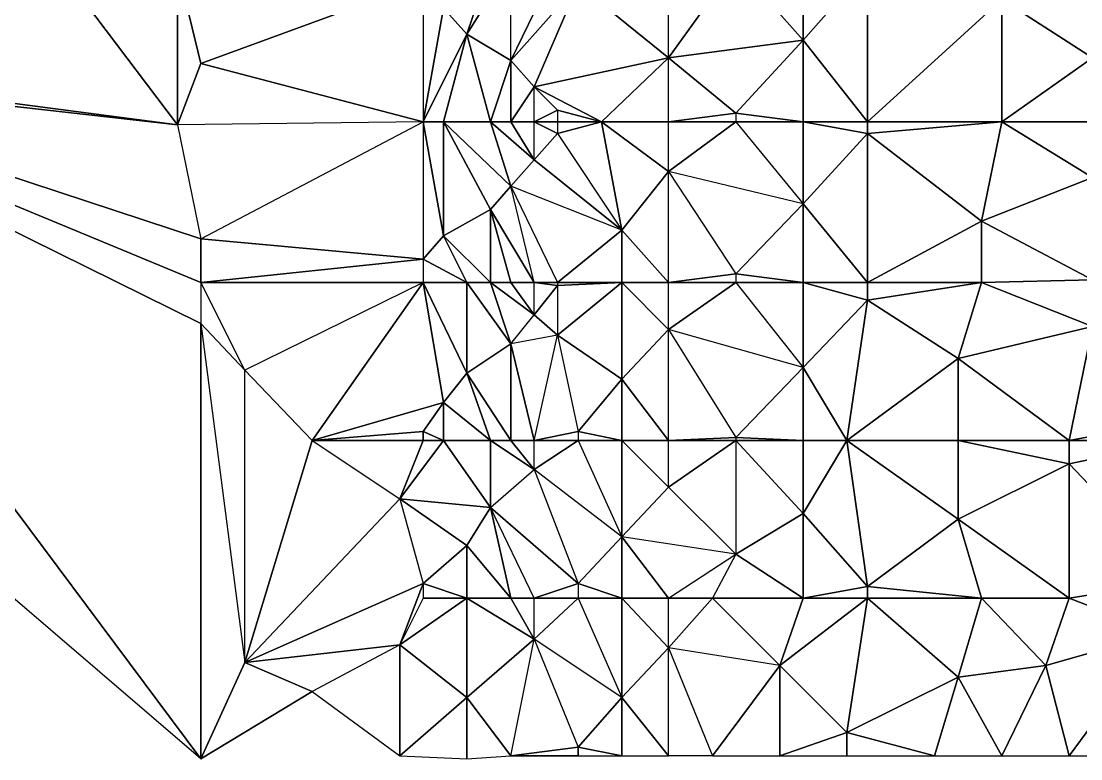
# Model space of a CAD drawing. Header units: metres. Extents: x 121.06818 to 121.07159, y 3.17836 to 3.18313.
# Drawn here: x 121.0703125 to 121.070675, y 3.178362 to 3.1786145 of the extents above; entities that cross this region are included whole.
import ezdxf

# ---------------------------------------------------------------- set-up
doc = ezdxf.new("R2010")
doc.units = ezdxf.units.M

msp = doc.modelspace()

# ---------------------------------------------------------------- linework, layer by layer
at = {"layer": 'DELAUNEY100', "color": 252}
msp.add_3dface([(121.070663, 3.178394, 0.01039), (121.070671, 3.178363, 0.0104), (121.070702, 3.178405, 0.0104)], dxfattribs=at)
at = {"layer": 'DELAUNEY102', "color": 252}
msp.add_3dface([(121.070099, 3.178598, 0.01026), (121.070198, 3.178598, 0.01027), (121.070374, 3.178362, 0.01028)], dxfattribs=at)
at = {"layer": 'DELAUNEY104', "color": 252}
msp.add_3dface([(121.070374, 3.178362, 0.01028), (121.070198, 3.178598, 0.01027), (121.070374, 3.178511, 0.01027)], dxfattribs=at)
at = {"layer": 'DELAUNEY105', "color": 252}
msp.add_3dface([(121.070572, 3.178394, 0.01036), (121.070595, 3.178371, 0.01037), (121.070602, 3.178417, 0.01037)], dxfattribs=at)
at = {"layer": 'DELAUNEY106', "color": 252}
msp.add_3dface([(121.070595, 3.178371, 0.01037), (121.070633, 3.17839, 0.01038), (121.070602, 3.178417, 0.01037)], dxfattribs=at)
at = {"layer": 'DELAUNEY108', "color": 252}
msp.add_3dface([(121.070442, 3.178401, 0.01028), (121.070465, 3.178383, 0.0103), (121.070465, 3.178417, 0.01029)], dxfattribs=at)
at = {"layer": 'DELAUNEY109', "color": 252}
msp.add_3dface([(121.070465, 3.178383, 0.0103), (121.070488, 3.178403, 0.01031), (121.070465, 3.178417, 0.01029)], dxfattribs=at)
at = {"layer": 'DELAUNEY110', "color": 252}
msp.add_3dface([(121.070518, 3.178383, 0.01033), (121.070534, 3.1784, 0.01034), (121.070518, 3.178417, 0.01033)], dxfattribs=at)
at = {"layer": 'DELAUNEY111', "color": 252}
msp.add_3dface([(121.070633, 3.17839, 0.01038), (121.070663, 3.178394, 0.01039), (121.070641, 3.178417, 0.01038)], dxfattribs=at)
at = {"layer": 'DELAUNEY114', "color": 252}
msp.add_3dface([(121.070663, 3.178394, 0.01039), (121.070702, 3.178405, 0.0104), (121.070671, 3.178417, 0.01039)], dxfattribs=at)
at = {"layer": 'DELAUNEY118', "color": 252}
msp.add_3dface([(121.070518, 3.178383, 0.01033), (121.070488, 3.178403, 0.01031), (121.070503, 3.178417, 0.01032)], dxfattribs=at)
at = {"layer": 'DELAUNEY119', "color": 252}
msp.add_3dface([(121.070572, 3.178394, 0.01036), (121.070534, 3.1784, 0.01034), (121.070549, 3.178417, 0.01035)], dxfattribs=at)
at = {"layer": 'DELAUNEY129', "color": 252}
msp.add_3dface([(121.070602, 3.178417, 0.01037), (121.070633, 3.17839, 0.01038), (121.070641, 3.178417, 0.01038)], dxfattribs=at)
at = {"layer": 'DELAUNEY135', "color": 252}
msp.add_3dface([(121.070572, 3.178394, 0.01036), (121.070602, 3.178417, 0.01037), (121.07058, 3.178417, 0.01036)], dxfattribs=at)
at = {"layer": 'DELAUNEY136', "color": 252}
msp.add_3dface([(121.070503, 3.178417, 0.01032), (121.070488, 3.178403, 0.01031), (121.070488, 3.178417, 0.01031)], dxfattribs=at)
at = {"layer": 'DELAUNEY137', "color": 252}
msp.add_3dface([(121.070503, 3.178417, 0.01032), (121.070518, 3.178383, 0.01033), (121.070518, 3.178417, 0.01033)], dxfattribs=at)
at = {"layer": 'DELAUNEY138', "color": 252}
msp.add_3dface([(121.070549, 3.178417, 0.01035), (121.070534, 3.1784, 0.01034), (121.070534, 3.178417, 0.01034)], dxfattribs=at)
at = {"layer": 'DELAUNEY139', "color": 252}
msp.add_3dface([(121.070549, 3.178417, 0.01035), (121.070572, 3.178394, 0.01036), (121.07058, 3.178417, 0.01036)], dxfattribs=at)
at = {"layer": 'DELAUNEY142', "color": 252}
msp.add_3dface([(121.070442, 3.178401, 0.01028), (121.070465, 3.178417, 0.01029), (121.07045, 3.178417, 0.01028)], dxfattribs=at)
at = {"layer": 'DELAUNEY143', "color": 252}
msp.add_3dface([(121.070442, 3.178401, 0.01028), (121.070465, 3.178417, 0.01029), (121.07045, 3.178422, 0.01028)], dxfattribs=at)
at = {"layer": 'DELAUNEY144', "color": 252}
msp.add_3dface([(121.070465, 3.178417, 0.01029), (121.070488, 3.178403, 0.01031), (121.07048, 3.178417, 0.0103)], dxfattribs=at)
at = {"layer": 'DELAUNEY145', "color": 252}
msp.add_3dface([(121.070503, 3.178417, 0.01032), (121.070518, 3.178417, 0.01033), (121.070503, 3.178422, 0.01032)], dxfattribs=at)
at = {"layer": 'DELAUNEY146', "color": 252}
msp.add_3dface([(121.070518, 3.178417, 0.01033), (121.070534, 3.1784, 0.01034), (121.070534, 3.178417, 0.01034)], dxfattribs=at)
at = {"layer": 'DELAUNEY147', "color": 252}
msp.add_3dface([(121.070641, 3.178417, 0.01038), (121.070663, 3.178394, 0.01039), (121.070671, 3.178417, 0.01039)], dxfattribs=at)
at = {"layer": 'DELAUNEY148', "color": 252}
msp.add_3dface([(121.070671, 3.178417, 0.01039), (121.070702, 3.178405, 0.0104), (121.070709, 3.178423, 0.0104)], dxfattribs=at)
at = {"layer": 'DELAUNEY151', "color": 252}
msp.add_3dface([(121.07045, 3.178417, 0.01028), (121.070442, 3.178401, 0.01028), (121.07045, 3.178422, 0.01028)], dxfattribs=at)
at = {"layer": 'DELAUNEY152', "color": 252}
msp.add_3dface([(121.070465, 3.178417, 0.01029), (121.07048, 3.178417, 0.0103), (121.070465, 3.178435, 0.01029)], dxfattribs=at)
at = {"layer": 'DELAUNEY153', "color": 252}
msp.add_3dface([(121.07048, 3.178417, 0.0103), (121.070488, 3.178403, 0.01031), (121.070488, 3.178417, 0.01031)], dxfattribs=at)
at = {"layer": 'DELAUNEY154', "color": 252}
msp.add_3dface([(121.07058, 3.178417, 0.01036), (121.070602, 3.178417, 0.01037), (121.070602, 3.178421, 0.01037)], dxfattribs=at)
at = {"layer": 'DELAUNEY157', "color": 252}
msp.add_3dface([(121.07045, 3.178417, 0.01028), (121.070465, 3.178417, 0.01029), (121.07045, 3.178422, 0.01028)], dxfattribs=at)
at = {"layer": 'DELAUNEY160', "color": 252}
msp.add_3dface([(121.070549, 3.178417, 0.01035), (121.07058, 3.178417, 0.01036), (121.070557, 3.178432, 0.01035)], dxfattribs=at)
at = {"layer": 'DELAUNEY161', "color": 252}
msp.add_3dface([(121.070602, 3.178417, 0.01037), (121.070641, 3.178417, 0.01038), (121.070602, 3.178421, 0.01037)], dxfattribs=at)
at = {"layer": 'DELAUNEY163', "color": 252}
msp.add_3dface([(121.07048, 3.178417, 0.0103), (121.070488, 3.178417, 0.01031), (121.070473, 3.178448, 0.0103)], dxfattribs=at)
at = {"layer": 'DELAUNEY164', "color": 252}
msp.add_3dface([(121.070503, 3.178417, 0.01032), (121.070488, 3.178417, 0.01031), (121.070503, 3.178422, 0.01032)], dxfattribs=at)
at = {"layer": 'DELAUNEY165', "color": 252}
msp.add_3dface([(121.070518, 3.178417, 0.01033), (121.070534, 3.178417, 0.01034), (121.070518, 3.178438, 0.01033)], dxfattribs=at)
at = {"layer": 'DELAUNEY166', "color": 252}
msp.add_3dface([(121.070549, 3.178417, 0.01035), (121.070534, 3.178417, 0.01034), (121.070557, 3.178432, 0.01035)], dxfattribs=at)
at = {"layer": 'DELAUNEY167', "color": 252}
msp.add_3dface([(121.070641, 3.178417, 0.01038), (121.070671, 3.178417, 0.01039), (121.070633, 3.178444, 0.01038)], dxfattribs=at)
at = {"layer": 'DELAUNEY174', "color": 252}
msp.add_3dface([(121.07045, 3.178422, 0.01028), (121.070442, 3.178401, 0.01028), (121.070389, 3.178395, 0.01028)], dxfattribs=at)
at = {"layer": 'DELAUNEY175', "color": 252}
msp.add_3dface([(121.070503, 3.178422, 0.01032), (121.070488, 3.178417, 0.01031), (121.070473, 3.178448, 0.0103)], dxfattribs=at)
at = {"layer": 'DELAUNEY176', "color": 252}
msp.add_3dface([(121.070503, 3.178422, 0.01032), (121.070518, 3.178417, 0.01033), (121.070518, 3.178438, 0.01033)], dxfattribs=at)
at = {"layer": 'DELAUNEY177', "color": 252}
msp.add_3dface([(121.07058, 3.178417, 0.01036), (121.070602, 3.178421, 0.01037), (121.07058, 3.178446, 0.01036)], dxfattribs=at)
at = {"layer": 'DELAUNEY179', "color": 252}
msp.add_3dface([(121.07045, 3.178422, 0.01028), (121.070465, 3.178417, 0.01029), (121.070465, 3.178435, 0.01029)], dxfattribs=at)
at = {"layer": 'DELAUNEY180', "color": 252}
msp.add_3dface([(121.070557, 3.178432, 0.01035), (121.07058, 3.178417, 0.01036), (121.07058, 3.178446, 0.01036)], dxfattribs=at)
at = {"layer": 'DELAUNEY181', "color": 252}
msp.add_3dface([(121.070602, 3.178421, 0.01037), (121.070641, 3.178417, 0.01038), (121.070633, 3.178444, 0.01038)], dxfattribs=at)
at = {"layer": 'DELAUNEY182', "color": 252}
msp.add_3dface([(121.070671, 3.178417, 0.01039), (121.070709, 3.178423, 0.0104), (121.070671, 3.178463, 0.01039)], dxfattribs=at)
at = {"layer": 'DELAUNEY185', "color": 252}
msp.add_3dface([(121.07045, 3.178422, 0.01028), (121.070389, 3.178395, 0.01028), (121.070442, 3.178451, 0.01027)], dxfattribs=at)
at = {"layer": 'DELAUNEY187', "color": 252}
msp.add_3dface([(121.07045, 3.178422, 0.01028), (121.070465, 3.178435, 0.01029), (121.070442, 3.178451, 0.01027)], dxfattribs=at)
at = {"layer": 'DELAUNEY188', "color": 252}
msp.add_3dface([(121.070602, 3.178421, 0.01037), (121.070633, 3.178444, 0.01038), (121.070595, 3.178471, 0.01037)], dxfattribs=at)
at = {"layer": 'DELAUNEY191', "color": 252}
msp.add_3dface([(121.070442, 3.178451, 0.01027), (121.070389, 3.178395, 0.01028), (121.070412, 3.178471, 0.01027)], dxfattribs=at)
at = {"layer": 'DELAUNEY192', "color": 252}
msp.add_3dface([(121.070465, 3.178435, 0.01029), (121.07048, 3.178417, 0.0103), (121.070473, 3.178448, 0.0103)], dxfattribs=at)
at = {"layer": 'DELAUNEY193', "color": 252}
msp.add_3dface([(121.070503, 3.178422, 0.01032), (121.070518, 3.178438, 0.01033), (121.070488, 3.178461, 0.01031)], dxfattribs=at)
at = {"layer": 'DELAUNEY194', "color": 252}
msp.add_3dface([(121.070518, 3.178438, 0.01033), (121.070534, 3.178417, 0.01034), (121.070557, 3.178432, 0.01035)], dxfattribs=at)
at = {"layer": 'DELAUNEY199', "color": 252}
msp.add_3dface([(121.070412, 3.178471, 0.01027), (121.070389, 3.178395, 0.01028), (121.070389, 3.178495, 0.01027)], dxfattribs=at)
at = {"layer": 'DELAUNEY202', "color": 252}
msp.add_3dface([(121.070412, 3.178471, 0.01027), (121.070442, 3.178451, 0.01027), (121.07045, 3.178471, 0.01027)], dxfattribs=at)
at = {"layer": 'DELAUNEY203', "color": 252}
msp.add_3dface([(121.070465, 3.178435, 0.01029), (121.070473, 3.178448, 0.0103), (121.070442, 3.178451, 0.01027)], dxfattribs=at)
at = {"layer": 'DELAUNEY204', "color": 252}
msp.add_3dface([(121.070557, 3.178432, 0.01035), (121.07058, 3.178446, 0.01036), (121.070557, 3.178471, 0.01035)], dxfattribs=at)
at = {"layer": 'DELAUNEY205', "color": 252}
msp.add_3dface([(121.07058, 3.178446, 0.01036), (121.070602, 3.178421, 0.01037), (121.070595, 3.178471, 0.01037)], dxfattribs=at)
at = {"layer": 'DELAUNEY209', "color": 252}
msp.add_3dface([(121.070374, 3.178511, 0.01027), (121.070198, 3.178598, 0.01027), (121.070374, 3.178525, 0.01027)], dxfattribs=at)
at = {"layer": 'DELAUNEY210', "color": 252}
msp.add_3dface([(121.070374, 3.178511, 0.01027), (121.070389, 3.178395, 0.01028), (121.070389, 3.178495, 0.01027)], dxfattribs=at)
at = {"layer": 'DELAUNEY211', "color": 252}
msp.add_3dface([(121.070518, 3.178438, 0.01033), (121.070534, 3.178455, 0.01034), (121.070557, 3.178432, 0.01035)], dxfattribs=at)
at = {"layer": 'DELAUNEY212', "color": 252}
msp.add_3dface([(121.070518, 3.178438, 0.01033), (121.070534, 3.178455, 0.01034), (121.070518, 3.178471, 0.01033)], dxfattribs=at)
at = {"layer": 'DELAUNEY213', "color": 252}
msp.add_3dface([(121.070557, 3.178432, 0.01035), (121.070534, 3.178455, 0.01034), (121.070557, 3.178471, 0.01035)], dxfattribs=at)
at = {"layer": 'DELAUNEY214', "color": 252}
msp.add_3dface([(121.070633, 3.178444, 0.01038), (121.070671, 3.178417, 0.01039), (121.070671, 3.178463, 0.01039)], dxfattribs=at)
at = {"layer": 'DELAUNEY217', "color": 252}
msp.add_3dface([(121.070503, 3.178422, 0.01032), (121.070473, 3.178448, 0.0103), (121.070488, 3.178461, 0.01031)], dxfattribs=at)
at = {"layer": 'DELAUNEY218', "color": 252}
msp.add_3dface([(121.070633, 3.178444, 0.01038), (121.070671, 3.178463, 0.01039), (121.070633, 3.178471, 0.01038)], dxfattribs=at)
at = {"layer": 'DELAUNEY221', "color": 252}
msp.add_3dface([(121.070473, 3.178448, 0.0103), (121.070488, 3.178461, 0.01031), (121.070473, 3.178471, 0.01029)], dxfattribs=at)
at = {"layer": 'DELAUNEY222', "color": 252}
msp.add_3dface([(121.070671, 3.178463, 0.01039), (121.070709, 3.178423, 0.0104), (121.070709, 3.178471, 0.0104)], dxfattribs=at)
at = {"layer": 'DELAUNEY225', "color": 252}
msp.add_3dface([(121.070518, 3.178438, 0.01033), (121.070488, 3.178461, 0.01031), (121.070503, 3.178471, 0.01032)], dxfattribs=at)
at = {"layer": 'DELAUNEY228', "color": 252}
msp.add_3dface([(121.070374, 3.178511, 0.01027), (121.070389, 3.178495, 0.01027), (121.070374, 3.178525, 0.01027)], dxfattribs=at)
at = {"layer": 'DELAUNEY229', "color": 252}
msp.add_3dface([(121.070389, 3.178495, 0.01027), (121.070412, 3.178471, 0.01027), (121.07045, 3.178525, 0.01027)], dxfattribs=at)
at = {"layer": 'DELAUNEY230', "color": 252}
msp.add_3dface([(121.07058, 3.178446, 0.01036), (121.070595, 3.178471, 0.01037), (121.07058, 3.178471, 0.01036)], dxfattribs=at)
at = {"layer": 'DELAUNEY231', "color": 252}
msp.add_3dface([(121.070671, 3.178463, 0.01039), (121.070709, 3.178471, 0.0104), (121.070671, 3.178471, 0.01039)], dxfattribs=at)
at = {"layer": 'DELAUNEY235', "color": 252}
msp.add_3dface([(121.070442, 3.178451, 0.01027), (121.070473, 3.178448, 0.0103), (121.070457, 3.178471, 0.01028)], dxfattribs=at)
at = {"layer": 'DELAUNEY236', "color": 252}
msp.add_3dface([(121.070595, 3.178471, 0.01037), (121.070633, 3.178444, 0.01038), (121.070633, 3.178471, 0.01038)], dxfattribs=at)
at = {"layer": 'DELAUNEY239', "color": 252}
msp.add_3dface([(121.070503, 3.178471, 0.01032), (121.070488, 3.178461, 0.01031), (121.070488, 3.178471, 0.01031)], dxfattribs=at)
at = {"layer": 'DELAUNEY240', "color": 252}
msp.add_3dface([(121.070503, 3.178471, 0.01032), (121.070518, 3.178438, 0.01033), (121.070518, 3.178471, 0.01033)], dxfattribs=at)
at = {"layer": 'DELAUNEY241', "color": 252}
msp.add_3dface([(121.070557, 3.178471, 0.01035), (121.070534, 3.178455, 0.01034), (121.070534, 3.178471, 0.01034)], dxfattribs=at)
at = {"layer": 'DELAUNEY242', "color": 252}
msp.add_3dface([(121.070557, 3.178471, 0.01035), (121.07058, 3.178446, 0.01036), (121.07058, 3.178471, 0.01036)], dxfattribs=at)
at = {"layer": 'DELAUNEY249', "color": 252}
msp.add_3dface([(121.070442, 3.178451, 0.01027), (121.070457, 3.178471, 0.01028), (121.07045, 3.178471, 0.01027)], dxfattribs=at)
at = {"layer": 'DELAUNEY250', "color": 252}
msp.add_3dface([(121.070457, 3.178471, 0.01028), (121.070473, 3.178448, 0.0103), (121.070473, 3.178471, 0.01029)], dxfattribs=at)
at = {"layer": 'DELAUNEY251', "color": 252}
msp.add_3dface([(121.070503, 3.178471, 0.01032), (121.070518, 3.178471, 0.01033), (121.070503, 3.178474, 0.01032)], dxfattribs=at)
at = {"layer": 'DELAUNEY252', "color": 252}
msp.add_3dface([(121.070518, 3.178471, 0.01033), (121.070534, 3.178455, 0.01034), (121.070534, 3.178471, 0.01034)], dxfattribs=at)
at = {"layer": 'DELAUNEY254', "color": 252}
msp.add_3dface([(121.070557, 3.178471, 0.01035), (121.07058, 3.178471, 0.01036), (121.070557, 3.178472, 0.01035)], dxfattribs=at)
at = {"layer": 'DELAUNEY255', "color": 252}
msp.add_3dface([(121.070595, 3.178471, 0.01037), (121.070633, 3.178471, 0.01038), (121.070633, 3.178499, 0.01038)], dxfattribs=at)
at = {"layer": 'DELAUNEY256', "color": 252}
msp.add_3dface([(121.070633, 3.178471, 0.01038), (121.070671, 3.178463, 0.01039), (121.070671, 3.178471, 0.01039)], dxfattribs=at)
at = {"layer": 'DELAUNEY260', "color": 252}
msp.add_3dface([(121.07045, 3.178471, 0.01027), (121.070457, 3.178471, 0.01028), (121.07045, 3.178474, 0.01027)], dxfattribs=at)
at = {"layer": 'DELAUNEY261', "color": 252}
msp.add_3dface([(121.070457, 3.178471, 0.01028), (121.070473, 3.178471, 0.01029), (121.070457, 3.178484, 0.01028)], dxfattribs=at)
at = {"layer": 'DELAUNEY262', "color": 252}
msp.add_3dface([(121.070473, 3.178471, 0.01029), (121.070488, 3.178461, 0.01031), (121.07048, 3.178471, 0.0103)], dxfattribs=at)
at = {"layer": 'DELAUNEY263', "color": 252}
msp.add_3dface([(121.07048, 3.178471, 0.0103), (121.070488, 3.178461, 0.01031), (121.070488, 3.178471, 0.01031)], dxfattribs=at)
at = {"layer": 'DELAUNEY264', "color": 252}
msp.add_3dface([(121.07058, 3.178471, 0.01036), (121.070595, 3.178471, 0.01037), (121.07058, 3.178496, 0.01036)], dxfattribs=at)
at = {"layer": 'DELAUNEY267', "color": 252}
msp.add_3dface([(121.070473, 3.178471, 0.01029), (121.07048, 3.178471, 0.0103), (121.070465, 3.178494, 0.01029)], dxfattribs=at)
at = {"layer": 'DELAUNEY271', "color": 252}
msp.add_3dface([(121.070518, 3.178471, 0.01033), (121.070534, 3.178471, 0.01034), (121.070518, 3.178492, 0.01033)], dxfattribs=at)
at = {"layer": 'DELAUNEY272', "color": 252}
msp.add_3dface([(121.070557, 3.178471, 0.01035), (121.070534, 3.178471, 0.01034), (121.070557, 3.178472, 0.01035)], dxfattribs=at)
at = {"layer": 'DELAUNEY273', "color": 252}
msp.add_3dface([(121.070633, 3.178471, 0.01038), (121.070671, 3.178471, 0.01039), (121.070633, 3.178499, 0.01038)], dxfattribs=at)
at = {"layer": 'DELAUNEY275', "color": 252}
msp.add_3dface([(121.070412, 3.178471, 0.01027), (121.07045, 3.178471, 0.01027), (121.07045, 3.178474, 0.01027)], dxfattribs=at)
at = {"layer": 'DELAUNEY276', "color": 252}
msp.add_3dface([(121.07048, 3.178471, 0.0103), (121.070488, 3.178471, 0.01031), (121.07048, 3.178504, 0.0103)], dxfattribs=at)
at = {"layer": 'DELAUNEY277', "color": 252}
msp.add_3dface([(121.070503, 3.178471, 0.01032), (121.070488, 3.178471, 0.01031), (121.070503, 3.178474, 0.01032)], dxfattribs=at)
at = {"layer": 'DELAUNEY278', "color": 252}
msp.add_3dface([(121.070671, 3.178471, 0.01039), (121.070709, 3.178471, 0.0104), (121.070709, 3.178478, 0.0104)], dxfattribs=at)
at = {"layer": 'DELAUNEY283', "color": 252}
msp.add_3dface([(121.070557, 3.178472, 0.01035), (121.070534, 3.178471, 0.01034), (121.070534, 3.178509, 0.01034)], dxfattribs=at)
at = {"layer": 'DELAUNEY285', "color": 252}
msp.add_3dface([(121.070412, 3.178471, 0.01027), (121.07045, 3.178474, 0.01027), (121.070457, 3.178484, 0.01028)], dxfattribs=at)
at = {"layer": 'DELAUNEY286', "color": 252}
msp.add_3dface([(121.07045, 3.178474, 0.01027), (121.070457, 3.178471, 0.01028), (121.070457, 3.178484, 0.01028)], dxfattribs=at)
at = {"layer": 'DELAUNEY287', "color": 252}
msp.add_3dface([(121.070503, 3.178474, 0.01032), (121.070488, 3.178471, 0.01031), (121.070496, 3.178507, 0.01032)], dxfattribs=at)
at = {"layer": 'DELAUNEY288', "color": 252}
msp.add_3dface([(121.070503, 3.178474, 0.01032), (121.070518, 3.178471, 0.01033), (121.070518, 3.178492, 0.01033)], dxfattribs=at)
at = {"layer": 'DELAUNEY289', "color": 252}
msp.add_3dface([(121.070557, 3.178472, 0.01035), (121.07058, 3.178471, 0.01036), (121.07058, 3.178496, 0.01036)], dxfattribs=at)
at = {"layer": 'DELAUNEY293', "color": 252}
msp.add_3dface([(121.070671, 3.178471, 0.01039), (121.070709, 3.178478, 0.0104), (121.070679, 3.17851, 0.01039)], dxfattribs=at)
at = {"layer": 'DELAUNEY296', "color": 252}
msp.add_3dface([(121.070457, 3.178484, 0.01028), (121.070473, 3.178471, 0.01029), (121.070465, 3.178494, 0.01029)], dxfattribs=at)
at = {"layer": 'DELAUNEY297', "color": 252}
msp.add_3dface([(121.070503, 3.178474, 0.01032), (121.070518, 3.178492, 0.01033), (121.070496, 3.178507, 0.01032)], dxfattribs=at)
at = {"layer": 'DELAUNEY300', "color": 252}
msp.add_3dface([(121.070457, 3.178484, 0.01028), (121.070465, 3.178494, 0.01029), (121.07045, 3.178525, 0.01027)], dxfattribs=at)
at = {"layer": 'DELAUNEY301', "color": 252}
msp.add_3dface([(121.070518, 3.178492, 0.01033), (121.070534, 3.178471, 0.01034), (121.070534, 3.178509, 0.01034)], dxfattribs=at)
at = {"layer": 'DELAUNEY302', "color": 252}
msp.add_3dface([(121.070557, 3.178472, 0.01035), (121.07058, 3.178496, 0.01036), (121.070534, 3.178509, 0.01034)], dxfattribs=at)
at = {"layer": 'DELAUNEY305', "color": 252}
msp.add_3dface([(121.070465, 3.178494, 0.01029), (121.07048, 3.178471, 0.0103), (121.07048, 3.178504, 0.0103)], dxfattribs=at)
at = {"layer": 'DELAUNEY306', "color": 252}
msp.add_3dface([(121.07058, 3.178496, 0.01036), (121.070595, 3.178471, 0.01037), (121.070602, 3.178519, 0.01037)], dxfattribs=at)
at = {"layer": 'DELAUNEY307', "color": 252}
msp.add_3dface([(121.070595, 3.178471, 0.01037), (121.070633, 3.178499, 0.01038), (121.070602, 3.178519, 0.01037)], dxfattribs=at)
at = {"layer": 'DELAUNEY309', "color": 252}
msp.add_3dface([(121.07048, 3.178504, 0.0103), (121.070488, 3.178471, 0.01031), (121.070496, 3.178507, 0.01032)], dxfattribs=at)
at = {"layer": 'DELAUNEY310', "color": 252}
msp.add_3dface([(121.070633, 3.178499, 0.01038), (121.070671, 3.178471, 0.01039), (121.070679, 3.17851, 0.01039)], dxfattribs=at)
at = {"layer": 'DELAUNEY312', "color": 252}
msp.add_3dface([(121.070465, 3.178494, 0.01029), (121.07048, 3.178504, 0.0103), (121.070465, 3.178525, 0.01028)], dxfattribs=at)
at = {"layer": 'DELAUNEY313', "color": 252}
msp.add_3dface([(121.070496, 3.178507, 0.01032), (121.07048, 3.178504, 0.0103), (121.070488, 3.178514, 0.01031)], dxfattribs=at)
at = {"layer": 'DELAUNEY314', "color": 252}
msp.add_3dface([(121.070518, 3.178492, 0.01033), (121.070534, 3.178509, 0.01034), (121.070518, 3.178525, 0.01033)], dxfattribs=at)
at = {"layer": 'DELAUNEY318', "color": 252}
msp.add_3dface([(121.070496, 3.178507, 0.01032), (121.070518, 3.178492, 0.01033), (121.070518, 3.178525, 0.01033)], dxfattribs=at)
at = {"layer": 'DELAUNEY331', "color": 252}
msp.add_3dface([(121.07058, 3.178496, 0.01036), (121.070602, 3.178519, 0.01037), (121.07058, 3.178525, 0.01036)], dxfattribs=at)
at = {"layer": 'DELAUNEY332', "color": 252}
msp.add_3dface([(121.070602, 3.178519, 0.01037), (121.070633, 3.178499, 0.01038), (121.070641, 3.178525, 0.01038)], dxfattribs=at)
at = {"layer": 'DELAUNEY333', "color": 252}
msp.add_3dface([(121.070633, 3.178499, 0.01038), (121.070679, 3.17851, 0.01039), (121.070641, 3.178525, 0.01038)], dxfattribs=at)
at = {"layer": 'DELAUNEY339', "color": 252}
msp.add_3dface([(121.070412, 3.178471, 0.01027), (121.070457, 3.178484, 0.01028), (121.07045, 3.178525, 0.01027)], dxfattribs=at)
at = {"layer": 'DELAUNEY341', "color": 252}
msp.add_3dface([(121.07058, 3.178496, 0.01036), (121.070534, 3.178509, 0.01034), (121.070557, 3.178525, 0.01035)], dxfattribs=at)
at = {"layer": 'DELAUNEY342', "color": 252}
msp.add_3dface([(121.070557, 3.178525, 0.01035), (121.070534, 3.178509, 0.01034), (121.070534, 3.178525, 0.01034)], dxfattribs=at)
at = {"layer": 'DELAUNEY343', "color": 252}
msp.add_3dface([(121.070557, 3.178525, 0.01035), (121.07058, 3.178496, 0.01036), (121.07058, 3.178525, 0.01036)], dxfattribs=at)
at = {"layer": 'DELAUNEY345', "color": 252}
msp.add_3dface([(121.07045, 3.178525, 0.01027), (121.070389, 3.178495, 0.01027), (121.070374, 3.178525, 0.01027)], dxfattribs=at)
at = {"layer": 'DELAUNEY346', "color": 252}
msp.add_3dface([(121.07045, 3.178525, 0.01027), (121.070465, 3.178494, 0.01029), (121.070465, 3.178525, 0.01028)], dxfattribs=at)
at = {"layer": 'DELAUNEY350', "color": 252}
msp.add_3dface([(121.07048, 3.178504, 0.0103), (121.070488, 3.178514, 0.01031), (121.070473, 3.178525, 0.01029)], dxfattribs=at)
at = {"layer": 'DELAUNEY351', "color": 252}
msp.add_3dface([(121.070496, 3.178507, 0.01032), (121.070488, 3.178514, 0.01031), (121.070496, 3.178524, 0.01032)], dxfattribs=at)
at = {"layer": 'DELAUNEY355', "color": 252}
msp.add_3dface([(121.070496, 3.178507, 0.01032), (121.070518, 3.178525, 0.01033), (121.070496, 3.178524, 0.01032)], dxfattribs=at)
at = {"layer": 'DELAUNEY356', "color": 252}
msp.add_3dface([(121.070518, 3.178525, 0.01033), (121.070534, 3.178509, 0.01034), (121.070534, 3.178525, 0.01034)], dxfattribs=at)
at = {"layer": 'DELAUNEY357', "color": 252}
msp.add_3dface([(121.070641, 3.178525, 0.01038), (121.070679, 3.17851, 0.01039), (121.070679, 3.178526, 0.01039)], dxfattribs=at)
at = {"layer": 'DELAUNEY36', "color": 252}
msp.add_3dface([(121.070374, 3.178362, 0.01028), (121.070099, 3.178598, 0.01026), (121.070198, 3.178598, 0.01027)], dxfattribs=at)
at = {"layer": 'DELAUNEY362', "color": 252}
msp.add_3dface([(121.07045, 3.178525, 0.01027), (121.070465, 3.178525, 0.01028), (121.07045, 3.178533, 0.01027)], dxfattribs=at)
at = {"layer": 'DELAUNEY363', "color": 252}
msp.add_3dface([(121.070465, 3.178525, 0.01028), (121.07048, 3.178504, 0.0103), (121.070473, 3.178525, 0.01029)], dxfattribs=at)
at = {"layer": 'DELAUNEY364', "color": 252}
msp.add_3dface([(121.070557, 3.178525, 0.01035), (121.07058, 3.178525, 0.01036), (121.070557, 3.178528, 0.01035)], dxfattribs=at)
at = {"layer": 'DELAUNEY369', "color": 252}
msp.add_3dface([(121.070465, 3.178525, 0.01028), (121.070473, 3.178525, 0.01029), (121.070457, 3.178541, 0.01028)], dxfattribs=at)
at = {"layer": 'DELAUNEY37', "color": 252}
msp.add_3dface([(121.070412, 3.178385, 0.01028), (121.070374, 3.178362, 0.01028), (121.070389, 3.178395, 0.01028)], dxfattribs=at)
at = {"layer": 'DELAUNEY370', "color": 252}
msp.add_3dface([(121.07058, 3.178525, 0.01036), (121.070602, 3.178519, 0.01037), (121.070602, 3.178525, 0.01037)], dxfattribs=at)
at = {"layer": 'DELAUNEY371', "color": 252}
msp.add_3dface([(121.070473, 3.178525, 0.01029), (121.070488, 3.178514, 0.01031), (121.07048, 3.178525, 0.0103)], dxfattribs=at)
at = {"layer": 'DELAUNEY372', "color": 252}
msp.add_3dface([(121.070473, 3.178525, 0.01029), (121.07048, 3.178525, 0.0103), (121.070473, 3.17855, 0.01029)], dxfattribs=at)
at = {"layer": 'DELAUNEY373', "color": 252}
msp.add_3dface([(121.07048, 3.178525, 0.0103), (121.070488, 3.178514, 0.01031), (121.070488, 3.178525, 0.01031)], dxfattribs=at)
at = {"layer": 'DELAUNEY374', "color": 252}
msp.add_3dface([(121.070496, 3.178524, 0.01032), (121.070488, 3.178514, 0.01031), (121.070488, 3.178525, 0.01031)], dxfattribs=at)
at = {"layer": 'DELAUNEY375', "color": 252}
msp.add_3dface([(121.070602, 3.178519, 0.01037), (121.070641, 3.178525, 0.01038), (121.070602, 3.178525, 0.01037)], dxfattribs=at)
at = {"layer": 'DELAUNEY378', "color": 252}
msp.add_3dface([(121.070496, 3.178524, 0.01032), (121.070518, 3.178525, 0.01033), (121.070496, 3.178525, 0.01032)], dxfattribs=at)
at = {"layer": 'DELAUNEY379', "color": 252}
msp.add_3dface([(121.070518, 3.178525, 0.01033), (121.070534, 3.178525, 0.01034), (121.070518, 3.178543, 0.01033)], dxfattribs=at)
at = {"layer": 'DELAUNEY38', "color": 252}
msp.add_3dface([(121.070412, 3.178385, 0.01028), (121.070442, 3.178363, 0.01029), (121.070442, 3.178401, 0.01028)], dxfattribs=at)
at = {"layer": 'DELAUNEY380', "color": 252}
msp.add_3dface([(121.070641, 3.178525, 0.01038), (121.070679, 3.178526, 0.01039), (121.070641, 3.178546, 0.01038)], dxfattribs=at)
at = {"layer": 'DELAUNEY385', "color": 252}
msp.add_3dface([(121.070374, 3.178525, 0.01027), (121.070198, 3.178598, 0.01027), (121.070374, 3.17854, 0.01027)], dxfattribs=at)
at = {"layer": 'DELAUNEY386', "color": 252}
msp.add_3dface([(121.07048, 3.178525, 0.0103), (121.070488, 3.178525, 0.01031), (121.070473, 3.17855, 0.01029)], dxfattribs=at)
at = {"layer": 'DELAUNEY387', "color": 252}
msp.add_3dface([(121.070496, 3.178524, 0.01032), (121.070488, 3.178525, 0.01031), (121.070496, 3.178525, 0.01032)], dxfattribs=at)
at = {"layer": 'DELAUNEY388', "color": 252}
msp.add_3dface([(121.070557, 3.178525, 0.01035), (121.070534, 3.178525, 0.01034), (121.070557, 3.178528, 0.01035)], dxfattribs=at)
at = {"layer": 'DELAUNEY39', "color": 252}
msp.add_3dface([(121.070442, 3.178363, 0.01029), (121.070465, 3.178362, 0.0103), (121.070465, 3.178383, 0.0103)], dxfattribs=at)
at = {"layer": 'DELAUNEY393', "color": 252}
msp.add_3dface([(121.070496, 3.178525, 0.01032), (121.070488, 3.178525, 0.01031), (121.07048, 3.178558, 0.0103)], dxfattribs=at)
at = {"layer": 'DELAUNEY394', "color": 252}
msp.add_3dface([(121.07058, 3.178525, 0.01036), (121.070602, 3.178525, 0.01037), (121.07058, 3.178552, 0.01036)], dxfattribs=at)
at = {"layer": 'DELAUNEY40', "color": 252}
msp.add_3dface([(121.070465, 3.178362, 0.0103), (121.07048, 3.178363, 0.01031), (121.070465, 3.178383, 0.0103)], dxfattribs=at)
at = {"layer": 'DELAUNEY400', "color": 252}
msp.add_3dface([(121.07045, 3.178525, 0.01027), (121.070374, 3.178525, 0.01027), (121.07045, 3.178533, 0.01027)], dxfattribs=at)
at = {"layer": 'DELAUNEY401', "color": 252}
msp.add_3dface([(121.070557, 3.178528, 0.01035), (121.070534, 3.178525, 0.01034), (121.070534, 3.178563, 0.01034)], dxfattribs=at)
at = {"layer": 'DELAUNEY402', "color": 252}
msp.add_3dface([(121.070602, 3.178525, 0.01037), (121.070641, 3.178525, 0.01038), (121.070641, 3.178546, 0.01038)], dxfattribs=at)
at = {"layer": 'DELAUNEY406', "color": 252}
msp.add_3dface([(121.07045, 3.178533, 0.01027), (121.070374, 3.178525, 0.01027), (121.070374, 3.17854, 0.01027)], dxfattribs=at)
at = {"layer": 'DELAUNEY407', "color": 252}
msp.add_3dface([(121.070496, 3.178525, 0.01032), (121.070518, 3.178525, 0.01033), (121.070518, 3.178543, 0.01033)], dxfattribs=at)
at = {"layer": 'DELAUNEY408', "color": 252}
msp.add_3dface([(121.070557, 3.178528, 0.01035), (121.07058, 3.178525, 0.01036), (121.07058, 3.178552, 0.01036)], dxfattribs=at)
at = {"layer": 'DELAUNEY41', "color": 252}
msp.add_3dface([(121.070503, 3.178363, 0.01032), (121.07048, 3.178363, 0.01031), (121.070503, 3.178366, 0.01032)], dxfattribs=at)
at = {"layer": 'DELAUNEY412', "color": 252}
msp.add_3dface([(121.07045, 3.178533, 0.01027), (121.070465, 3.178525, 0.01028), (121.070457, 3.178541, 0.01028)], dxfattribs=at)
at = {"layer": 'DELAUNEY414', "color": 252}
msp.add_3dface([(121.070374, 3.17854, 0.01027), (121.070198, 3.178598, 0.01027), (121.070366, 3.178579, 0.01027)], dxfattribs=at)
at = {"layer": 'DELAUNEY415', "color": 252}
msp.add_3dface([(121.07045, 3.178533, 0.01027), (121.070457, 3.178541, 0.01028), (121.07045, 3.17858, 0.01027)], dxfattribs=at)
at = {"layer": 'DELAUNEY42', "color": 252}
msp.add_3dface([(121.070503, 3.178366, 0.01032), (121.07048, 3.178363, 0.01031), (121.070503, 3.178363, 0.01032)], dxfattribs=at)
at = {"layer": 'DELAUNEY421', "color": 252}
msp.add_3dface([(121.07045, 3.178533, 0.01027), (121.070374, 3.17854, 0.01027), (121.07045, 3.17858, 0.01027)], dxfattribs=at)
at = {"layer": 'DELAUNEY422', "color": 252}
msp.add_3dface([(121.070496, 3.178525, 0.01032), (121.070518, 3.178543, 0.01033), (121.07048, 3.178558, 0.0103)], dxfattribs=at)
at = {"layer": 'DELAUNEY423', "color": 252}
msp.add_3dface([(121.070518, 3.178543, 0.01033), (121.070534, 3.178525, 0.01034), (121.070534, 3.178563, 0.01034)], dxfattribs=at)
at = {"layer": 'DELAUNEY424', "color": 252}
msp.add_3dface([(121.070602, 3.178525, 0.01037), (121.070641, 3.178546, 0.01038), (121.070602, 3.178576, 0.01037)], dxfattribs=at)
at = {"layer": 'DELAUNEY426', "color": 252}
msp.add_3dface([(121.070457, 3.178541, 0.01028), (121.070473, 3.178525, 0.01029), (121.070473, 3.17855, 0.01029)], dxfattribs=at)
at = {"layer": 'DELAUNEY427', "color": 252}
msp.add_3dface([(121.070457, 3.178541, 0.01028), (121.070473, 3.17855, 0.01029), (121.070457, 3.17858, 0.01028)], dxfattribs=at)
at = {"layer": 'DELAUNEY428', "color": 252}
msp.add_3dface([(121.070557, 3.178528, 0.01035), (121.07058, 3.178552, 0.01036), (121.070534, 3.178563, 0.01034)], dxfattribs=at)
at = {"layer": 'DELAUNEY429', "color": 252}
msp.add_3dface([(121.070641, 3.178546, 0.01038), (121.070679, 3.178526, 0.01039), (121.070679, 3.178561, 0.01039)], dxfattribs=at)
at = {"layer": 'DELAUNEY43', "color": 252}
msp.add_3dface([(121.070503, 3.178366, 0.01032), (121.07048, 3.178363, 0.01031), (121.070488, 3.178403, 0.01031)], dxfattribs=at)
at = {"layer": 'DELAUNEY432', "color": 252}
msp.add_3dface([(121.070473, 3.17855, 0.01029), (121.070488, 3.178525, 0.01031), (121.07048, 3.178558, 0.0103)], dxfattribs=at)
at = {"layer": 'DELAUNEY433', "color": 252}
msp.add_3dface([(121.07058, 3.178552, 0.01036), (121.070602, 3.178525, 0.01037), (121.070602, 3.178576, 0.01037)], dxfattribs=at)
at = {"layer": 'DELAUNEY435', "color": 252}
msp.add_3dface([(121.070366, 3.178579, 0.01027), (121.070198, 3.178598, 0.01027), (121.070198, 3.178601, 0.01027)], dxfattribs=at)
at = {"layer": 'DELAUNEY436', "color": 252}
msp.add_3dface([(121.070366, 3.178579, 0.01027), (121.070374, 3.17854, 0.01027), (121.07045, 3.17858, 0.01027)], dxfattribs=at)
at = {"layer": 'DELAUNEY437', "color": 252}
msp.add_3dface([(121.070473, 3.17855, 0.01029), (121.07048, 3.178558, 0.0103), (121.070457, 3.17858, 0.01028)], dxfattribs=at)
at = {"layer": 'DELAUNEY439', "color": 252}
msp.add_3dface([(121.070518, 3.178543, 0.01033), (121.070534, 3.178563, 0.01034), (121.070511, 3.17858, 0.01033)], dxfattribs=at)
at = {"layer": 'DELAUNEY44', "color": 252}
msp.add_3dface([(121.070503, 3.178366, 0.01032), (121.070503, 3.178363, 0.01032), (121.070518, 3.178363, 0.01033)], dxfattribs=at)
at = {"layer": 'DELAUNEY440', "color": 252}
msp.add_3dface([(121.070641, 3.178546, 0.01038), (121.070679, 3.178561, 0.01039), (121.070648, 3.17858, 0.01038)], dxfattribs=at)
at = {"layer": 'DELAUNEY45', "color": 252}
msp.add_3dface([(121.070518, 3.178363, 0.01033), (121.070534, 3.178363, 0.01034), (121.070518, 3.178383, 0.01033)], dxfattribs=at)
at = {"layer": 'DELAUNEY450', "color": 252}
msp.add_3dface([(121.070518, 3.178543, 0.01033), (121.07048, 3.178558, 0.0103), (121.070488, 3.178567, 0.01031)], dxfattribs=at)
at = {"layer": 'DELAUNEY452', "color": 252}
msp.add_3dface([(121.07048, 3.178558, 0.0103), (121.070488, 3.178567, 0.01031), (121.070473, 3.17858, 0.01029)], dxfattribs=at)
at = {"layer": 'DELAUNEY453', "color": 252}
msp.add_3dface([(121.070518, 3.178543, 0.01033), (121.070488, 3.178567, 0.01031), (121.070496, 3.178576, 0.01032)], dxfattribs=at)
at = {"layer": 'DELAUNEY454', "color": 252}
msp.add_3dface([(121.07058, 3.178552, 0.01036), (121.070602, 3.178576, 0.01037), (121.07058, 3.17858, 0.01036)], dxfattribs=at)
at = {"layer": 'DELAUNEY455', "color": 252}
msp.add_3dface([(121.070602, 3.178576, 0.01037), (121.070641, 3.178546, 0.01038), (121.070648, 3.17858, 0.01038)], dxfattribs=at)
at = {"layer": 'DELAUNEY46', "color": 252}
msp.add_3dface([(121.070549, 3.178363, 0.01035), (121.070534, 3.178363, 0.01034), (121.070534, 3.1784, 0.01034)], dxfattribs=at)
at = {"layer": 'DELAUNEY461', "color": 252}
msp.add_3dface([(121.07058, 3.178552, 0.01036), (121.070534, 3.178563, 0.01034), (121.070557, 3.17858, 0.01035)], dxfattribs=at)
at = {"layer": 'DELAUNEY468', "color": 252}
msp.add_3dface([(121.07045, 3.17858, 0.01027), (121.070457, 3.178541, 0.01028), (121.070457, 3.17858, 0.01028)], dxfattribs=at)
at = {"layer": 'DELAUNEY469', "color": 252}
msp.add_3dface([(121.070557, 3.17858, 0.01035), (121.070534, 3.178563, 0.01034), (121.070534, 3.17858, 0.01034)], dxfattribs=at)
at = {"layer": 'DELAUNEY47', "color": 252}
msp.add_3dface([(121.070549, 3.178363, 0.01035), (121.070572, 3.178363, 0.01036), (121.070572, 3.178394, 0.01036)], dxfattribs=at)
at = {"layer": 'DELAUNEY470', "color": 252}
msp.add_3dface([(121.070557, 3.17858, 0.01035), (121.07058, 3.178552, 0.01036), (121.07058, 3.17858, 0.01036)], dxfattribs=at)
at = {"layer": 'DELAUNEY473', "color": 252}
msp.add_3dface([(121.070496, 3.178576, 0.01032), (121.070488, 3.178567, 0.01031), (121.070488, 3.17858, 0.01031)], dxfattribs=at)
at = {"layer": 'DELAUNEY474', "color": 252}
msp.add_3dface([(121.070496, 3.178576, 0.01032), (121.070518, 3.178543, 0.01033), (121.070511, 3.17858, 0.01033)], dxfattribs=at)
at = {"layer": 'DELAUNEY478', "color": 252}
msp.add_3dface([(121.07045, 3.17858, 0.01027), (121.070457, 3.17858, 0.01028), (121.070465, 3.17861, 0.01029)], dxfattribs=at)
at = {"layer": 'DELAUNEY479', "color": 252}
msp.add_3dface([(121.070496, 3.178576, 0.01032), (121.070511, 3.17858, 0.01033), (121.070496, 3.17858, 0.01032)], dxfattribs=at)
at = {"layer": 'DELAUNEY48', "color": 252}
msp.add_3dface([(121.070572, 3.178363, 0.01036), (121.070595, 3.178363, 0.01037), (121.070595, 3.178371, 0.01037)], dxfattribs=at)
at = {"layer": 'DELAUNEY480', "color": 252}
msp.add_3dface([(121.070648, 3.17858, 0.01038), (121.070679, 3.178561, 0.01039), (121.070679, 3.17858, 0.01039)], dxfattribs=at)
at = {"layer": 'DELAUNEY486', "color": 252}
msp.add_3dface([(121.070511, 3.17858, 0.01033), (121.070534, 3.178563, 0.01034), (121.070534, 3.17858, 0.01034)], dxfattribs=at)
at = {"layer": 'DELAUNEY49', "color": 252}
msp.add_3dface([(121.070595, 3.178363, 0.01037), (121.070625, 3.178363, 0.01038), (121.070595, 3.178371, 0.01037)], dxfattribs=at)
at = {"layer": 'DELAUNEY490', "color": 252}
msp.add_3dface([(121.070457, 3.17858, 0.01028), (121.07048, 3.178558, 0.0103), (121.070473, 3.17858, 0.01029)], dxfattribs=at)
at = {"layer": 'DELAUNEY491', "color": 252}
msp.add_3dface([(121.070457, 3.17858, 0.01028), (121.070473, 3.17858, 0.01029), (121.070465, 3.17861, 0.01029)], dxfattribs=at)
at = {"layer": 'DELAUNEY492', "color": 252}
msp.add_3dface([(121.070557, 3.17858, 0.01035), (121.07058, 3.17858, 0.01036), (121.070557, 3.178583, 0.01035)], dxfattribs=at)
at = {"layer": 'DELAUNEY495', "color": 252}
msp.add_3dface([(121.07045, 3.17858, 0.01027), (121.070366, 3.178579, 0.01027), (121.070374, 3.1786, 0.01027)], dxfattribs=at)
at = {"layer": 'DELAUNEY496', "color": 252}
msp.add_3dface([(121.07058, 3.17858, 0.01036), (121.070602, 3.178576, 0.01037), (121.070602, 3.17858, 0.01037)], dxfattribs=at)
at = {"layer": 'DELAUNEY497', "color": 252}
msp.add_3dface([(121.070602, 3.178576, 0.01037), (121.070648, 3.17858, 0.01038), (121.070602, 3.17858, 0.01037)], dxfattribs=at)
at = {"layer": 'DELAUNEY50', "color": 252}
msp.add_3dface([(121.070625, 3.178363, 0.01038), (121.070648, 3.178363, 0.01039), (121.070633, 3.17839, 0.01038)], dxfattribs=at)
at = {"layer": 'DELAUNEY500', "color": 252}
msp.add_3dface([(121.070473, 3.17858, 0.01029), (121.070488, 3.178567, 0.01031), (121.07048, 3.17858, 0.0103)], dxfattribs=at)
at = {"layer": 'DELAUNEY501', "color": 252}
msp.add_3dface([(121.070473, 3.17858, 0.01029), (121.07048, 3.17858, 0.0103), (121.07048, 3.178601, 0.0103)], dxfattribs=at)
at = {"layer": 'DELAUNEY502', "color": 252}
msp.add_3dface([(121.07048, 3.17858, 0.0103), (121.070488, 3.178567, 0.01031), (121.070488, 3.17858, 0.01031)], dxfattribs=at)
at = {"layer": 'DELAUNEY503', "color": 252}
msp.add_3dface([(121.070511, 3.17858, 0.01033), (121.070534, 3.17858, 0.01034), (121.070534, 3.178602, 0.01034)], dxfattribs=at)
at = {"layer": 'DELAUNEY504', "color": 252}
msp.add_3dface([(121.070648, 3.17858, 0.01038), (121.070679, 3.17858, 0.01039), (121.070679, 3.178602, 0.01039)], dxfattribs=at)
at = {"layer": 'DELAUNEY506', "color": 252}
msp.add_3dface([(121.070557, 3.17858, 0.01035), (121.070534, 3.17858, 0.01034), (121.070557, 3.178583, 0.01035)], dxfattribs=at)
at = {"layer": 'DELAUNEY51', "color": 252}
msp.add_3dface([(121.070648, 3.178363, 0.01039), (121.070671, 3.178363, 0.0104), (121.070663, 3.178394, 0.01039)], dxfattribs=at)
at = {"layer": 'DELAUNEY510', "color": 252}
msp.add_3dface([(121.070374, 3.1786, 0.01027), (121.070366, 3.178579, 0.01027), (121.070366, 3.178633, 0.01027)], dxfattribs=at)
at = {"layer": 'DELAUNEY511', "color": 252}
msp.add_3dface([(121.07048, 3.17858, 0.0103), (121.070488, 3.17858, 0.01031), (121.070488, 3.178592, 0.01031)], dxfattribs=at)
at = {"layer": 'DELAUNEY512', "color": 252}
msp.add_3dface([(121.070496, 3.178576, 0.01032), (121.070488, 3.17858, 0.01031), (121.070496, 3.17858, 0.01032)], dxfattribs=at)
at = {"layer": 'DELAUNEY517', "color": 252}
msp.add_3dface([(121.07045, 3.17858, 0.01027), (121.070374, 3.1786, 0.01027), (121.07045, 3.178628, 0.01027)], dxfattribs=at)
at = {"layer": 'DELAUNEY518', "color": 252}
msp.add_3dface([(121.070496, 3.17858, 0.01032), (121.070488, 3.17858, 0.01031), (121.070496, 3.178584, 0.01032)], dxfattribs=at)
at = {"layer": 'DELAUNEY519', "color": 252}
msp.add_3dface([(121.07058, 3.17858, 0.01036), (121.070602, 3.17858, 0.01037), (121.07058, 3.178608, 0.01036)], dxfattribs=at)
at = {"layer": 'DELAUNEY52', "color": 252}
msp.add_3dface([(121.070671, 3.178363, 0.0104), (121.070702, 3.178363, 0.01041), (121.070702, 3.178405, 0.0104)], dxfattribs=at)
at = {"layer": 'DELAUNEY525', "color": 252}
msp.add_3dface([(121.070496, 3.178584, 0.01032), (121.070488, 3.17858, 0.01031), (121.070488, 3.178592, 0.01031)], dxfattribs=at)
at = {"layer": 'DELAUNEY526', "color": 252}
msp.add_3dface([(121.070496, 3.178584, 0.01032), (121.070496, 3.17858, 0.01032), (121.070511, 3.17858, 0.01033)], dxfattribs=at)
at = {"layer": 'DELAUNEY527', "color": 252}
msp.add_3dface([(121.070557, 3.178583, 0.01035), (121.070534, 3.17858, 0.01034), (121.070534, 3.178602, 0.01034)], dxfattribs=at)
at = {"layer": 'DELAUNEY528', "color": 252}
msp.add_3dface([(121.070602, 3.17858, 0.01037), (121.070648, 3.17858, 0.01038), (121.070648, 3.178622, 0.01038)], dxfattribs=at)
at = {"layer": 'DELAUNEY533', "color": 252}
msp.add_3dface([(121.070496, 3.178584, 0.01032), (121.070511, 3.17858, 0.01033), (121.070488, 3.178592, 0.01031)], dxfattribs=at)
at = {"layer": 'DELAUNEY534', "color": 252}
msp.add_3dface([(121.070557, 3.178583, 0.01035), (121.07058, 3.17858, 0.01036), (121.07058, 3.178608, 0.01036)], dxfattribs=at)
at = {"layer": 'DELAUNEY539', "color": 252}
msp.add_3dface([(121.07048, 3.17858, 0.0103), (121.070488, 3.178592, 0.01031), (121.07048, 3.178601, 0.0103)], dxfattribs=at)
at = {"layer": 'DELAUNEY548', "color": 252}
msp.add_3dface([(121.070473, 3.17858, 0.01029), (121.07048, 3.178601, 0.0103), (121.070465, 3.17861, 0.01029)], dxfattribs=at)
at = {"layer": 'DELAUNEY549', "color": 252}
msp.add_3dface([(121.070511, 3.17858, 0.01033), (121.070534, 3.178602, 0.01034), (121.070488, 3.178592, 0.01031)], dxfattribs=at)
at = {"layer": 'DELAUNEY550', "color": 252}
msp.add_3dface([(121.070648, 3.17858, 0.01038), (121.070679, 3.178602, 0.01039), (121.070648, 3.178622, 0.01038)], dxfattribs=at)
at = {"layer": 'DELAUNEY554', "color": 252}
msp.add_3dface([(121.07048, 3.178601, 0.0103), (121.070488, 3.178592, 0.01031), (121.070503, 3.178627, 0.01033)], dxfattribs=at)
at = {"layer": 'DELAUNEY555', "color": 252}
msp.add_3dface([(121.070557, 3.178583, 0.01035), (121.070534, 3.178602, 0.01034), (121.07058, 3.178608, 0.01036)], dxfattribs=at)
at = {"layer": 'DELAUNEY563', "color": 252}
msp.add_3dface([(121.07058, 3.178608, 0.01036), (121.070602, 3.17858, 0.01037), (121.070602, 3.178633, 0.01037)], dxfattribs=at)
at = {"layer": 'DELAUNEY577', "color": 252}
msp.add_3dface([(121.07045, 3.17858, 0.01027), (121.070465, 3.17861, 0.01029), (121.070457, 3.178619, 0.01028)], dxfattribs=at)
at = {"layer": 'DELAUNEY578', "color": 252}
msp.add_3dface([(121.070465, 3.17861, 0.01029), (121.07048, 3.178601, 0.0103), (121.07048, 3.178634, 0.01031)], dxfattribs=at)
at = {"layer": 'DELAUNEY606', "color": 252}
msp.add_3dface([(121.070366, 3.178579, 0.01027), (121.070198, 3.178601, 0.01027), (121.070282, 3.17869, 0.01028)], dxfattribs=at)
at = {"layer": 'DELAUNEY607', "color": 252}
msp.add_3dface([(121.07045, 3.17858, 0.01027), (121.070457, 3.178619, 0.01028), (121.07045, 3.178628, 0.01027)], dxfattribs=at)
at = {"layer": 'DELAUNEY608', "color": 252}
msp.add_3dface([(121.070457, 3.178619, 0.01028), (121.070465, 3.17861, 0.01029), (121.070473, 3.178634, 0.0103)], dxfattribs=at)
at = {"layer": 'DELAUNEY609', "color": 252}
msp.add_3dface([(121.070602, 3.17858, 0.01037), (121.070648, 3.178622, 0.01038), (121.070602, 3.178633, 0.01037)], dxfattribs=at)
at = {"layer": 'DELAUNEY617', "color": 252}
msp.add_3dface([(121.070366, 3.178579, 0.01027), (121.070282, 3.17869, 0.01028), (121.070366, 3.178633, 0.01027)], dxfattribs=at)
at = {"layer": 'DELAUNEY618', "color": 252}
msp.add_3dface([(121.07045, 3.178628, 0.01027), (121.070374, 3.1786, 0.01027), (121.070366, 3.178633, 0.01027)], dxfattribs=at)
at = {"layer": 'DELAUNEY619', "color": 252}
msp.add_3dface([(121.070503, 3.178627, 0.01033), (121.070488, 3.178592, 0.01031), (121.070534, 3.178602, 0.01034)], dxfattribs=at)
at = {"layer": 'DELAUNEY620', "color": 252}
msp.add_3dface([(121.070503, 3.178627, 0.01033), (121.070534, 3.178602, 0.01034), (121.070534, 3.178634, 0.01034)], dxfattribs=at)
at = {"layer": 'DELAUNEY621', "color": 252}
msp.add_3dface([(121.070648, 3.178622, 0.01038), (121.070679, 3.178602, 0.01039), (121.070686, 3.178634, 0.01039)], dxfattribs=at)
at = {"layer": 'DELAUNEY634', "color": 252}
msp.add_3dface([(121.07058, 3.178608, 0.01036), (121.070534, 3.178602, 0.01034), (121.070557, 3.178634, 0.01035)], dxfattribs=at)
at = {"layer": 'DELAUNEY635', "color": 252}
msp.add_3dface([(121.07058, 3.178608, 0.01036), (121.070602, 3.178633, 0.01037), (121.07058, 3.178634, 0.01036)], dxfattribs=at)
at = {"layer": 'DELAUNEY645', "color": 252}
msp.add_3dface([(121.070503, 3.178627, 0.01033), (121.07048, 3.178601, 0.0103), (121.070496, 3.178634, 0.01032)], dxfattribs=at)
at = {"layer": 'DELAUNEY663', "color": 252}
msp.add_3dface([(121.070557, 3.178634, 0.01035), (121.070534, 3.178602, 0.01034), (121.070534, 3.178634, 0.01034)], dxfattribs=at)
at = {"layer": 'DELAUNEY664', "color": 252}
msp.add_3dface([(121.070557, 3.178634, 0.01035), (121.07058, 3.178608, 0.01036), (121.07058, 3.178634, 0.01036)], dxfattribs=at)
at = {"layer": 'DELAUNEY696', "color": 252}
msp.add_3dface([(121.07048, 3.178601, 0.0103), (121.07048, 3.178634, 0.01031), (121.070496, 3.178634, 0.01032)], dxfattribs=at)
at = {"layer": 'DELAUNEY712', "color": 252}
msp.add_3dface([(121.070465, 3.17861, 0.01029), (121.07048, 3.178634, 0.01031), (121.070473, 3.178634, 0.0103)], dxfattribs=at)
at = {"layer": 'DELAUNEY72', "color": 252}
msp.add_3dface([(121.070503, 3.178366, 0.01032), (121.070518, 3.178363, 0.01033), (121.070518, 3.178383, 0.01033)], dxfattribs=at)
at = {"layer": 'DELAUNEY73', "color": 252}
msp.add_3dface([(121.070572, 3.178363, 0.01036), (121.070595, 3.178371, 0.01037), (121.070572, 3.178394, 0.01036)], dxfattribs=at)
at = {"layer": 'DELAUNEY74', "color": 252}
msp.add_3dface([(121.070595, 3.178371, 0.01037), (121.070595, 3.178363, 0.01037), (121.070625, 3.178363, 0.01038)], dxfattribs=at)
at = {"layer": 'DELAUNEY77', "color": 252}
msp.add_3dface([(121.070595, 3.178371, 0.01037), (121.070625, 3.178363, 0.01038), (121.070633, 3.17839, 0.01038)], dxfattribs=at)
at = {"layer": 'DELAUNEY83', "color": 252}
msp.add_3dface([(121.070389, 3.178395, 0.01028), (121.070374, 3.178362, 0.01028), (121.070412, 3.178385, 0.01028)], dxfattribs=at)
at = {"layer": 'DELAUNEY84', "color": 252}
msp.add_3dface([(121.070389, 3.178395, 0.01028), (121.070374, 3.178362, 0.01028), (121.070374, 3.178511, 0.01027)], dxfattribs=at)
at = {"layer": 'DELAUNEY85', "color": 252}
msp.add_3dface([(121.070442, 3.178363, 0.01029), (121.070465, 3.178383, 0.0103), (121.070442, 3.178401, 0.01028)], dxfattribs=at)
at = {"layer": 'DELAUNEY86', "color": 252}
msp.add_3dface([(121.070465, 3.178383, 0.0103), (121.070465, 3.178362, 0.0103), (121.07048, 3.178363, 0.01031)], dxfattribs=at)
at = {"layer": 'DELAUNEY87', "color": 252}
msp.add_3dface([(121.070465, 3.178383, 0.0103), (121.07048, 3.178363, 0.01031), (121.070488, 3.178403, 0.01031)], dxfattribs=at)
at = {"layer": 'DELAUNEY88', "color": 252}
msp.add_3dface([(121.070503, 3.178366, 0.01032), (121.070518, 3.178383, 0.01033), (121.070488, 3.178403, 0.01031)], dxfattribs=at)
at = {"layer": 'DELAUNEY89', "color": 252}
msp.add_3dface([(121.070518, 3.178383, 0.01033), (121.070518, 3.178363, 0.01033), (121.070534, 3.178363, 0.01034)], dxfattribs=at)
at = {"layer": 'DELAUNEY90', "color": 252}
msp.add_3dface([(121.070518, 3.178383, 0.01033), (121.070534, 3.178363, 0.01034), (121.070534, 3.1784, 0.01034)], dxfattribs=at)
at = {"layer": 'DELAUNEY92', "color": 252}
msp.add_3dface([(121.070412, 3.178385, 0.01028), (121.070389, 3.178395, 0.01028), (121.070442, 3.178401, 0.01028)], dxfattribs=at)
at = {"layer": 'DELAUNEY93', "color": 252}
msp.add_3dface([(121.070633, 3.17839, 0.01038), (121.070625, 3.178363, 0.01038), (121.070648, 3.178363, 0.01039)], dxfattribs=at)
at = {"layer": 'DELAUNEY94', "color": 252}
msp.add_3dface([(121.070633, 3.17839, 0.01038), (121.070648, 3.178363, 0.01039), (121.070663, 3.178394, 0.01039)], dxfattribs=at)
at = {"layer": 'DELAUNEY98', "color": 252}
msp.add_3dface([(121.070549, 3.178363, 0.01035), (121.070572, 3.178394, 0.01036), (121.070534, 3.1784, 0.01034)], dxfattribs=at)
at = {"layer": 'DELAUNEY99', "color": 252}
msp.add_3dface([(121.070663, 3.178394, 0.01039), (121.070648, 3.178363, 0.01039), (121.070671, 3.178363, 0.0104)], dxfattribs=at)

doc.saveas('drawing.dxf')
